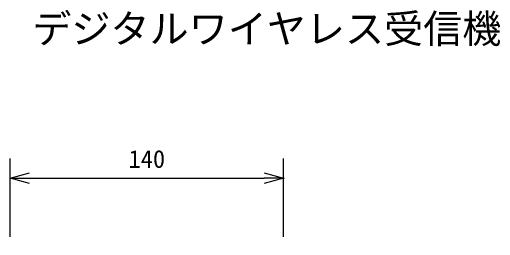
# Model space of a CAD drawing. Units: millimetres, scale not verified. Extents: x -62 to 63, y -56 to 57.
# Drawn here: x -37.8 to 12.4, y 32.7 to 56.8 of the extents above; entities that cross this region are included whole.
import ezdxf
from ezdxf.enums import TextEntityAlignment as Align

# ---------------------------------------------------------------- set-up
doc = ezdxf.new("R2010")
doc.units = ezdxf.units.MM
doc.header["$LTSCALE"] = 0.125
doc.header["$PDMODE"] = 32
doc.header["$PDSIZE"] = 0.0625
doc.layers.add('0-0_0', color=7, linetype='Continuous', lineweight=25)
doc.layers.add('0-6_SUNPO', color=7, linetype='Continuous', lineweight=25)
doc.layers.add('0-1_DEFPOINTS', color=7, linetype='Continuous')
doc.layers.add('0-3_MOJI1', color=7, linetype='Continuous')
doc.styles.add('ＭＳ ゴシック', font='')
doc.styles.get('ＭＳ ゴシック').set_extended_font_data('MS Gothic')

# ---------------------------------------------------------------- blocks, each defined once
blk = doc.blocks.new('_OPEN30')
at = {"layer": '0-0_0'}
blk.add_line((0, 0), (-1, 0), dxfattribs=at)
blk.add_lwpolyline([(-1, 0.26795), (0, 0), (-1, -0.26795)], dxfattribs=at)
blk = doc.blocks.new('D6')
at = {"layer": '0-1_DEFPOINTS'}
for p in [(-9.1834, 38.5539), (-37.1799, 30.5539), (-9.1834, 30.5539)]:
    blk.add_point(p, dxfattribs=at)
at = {"layer": '0-6_SUNPO'}
for p, q in [((-37.1799, 32.5539), (-37.1799, 40.5539)), ((-9.1834, 32.5539), (-9.1834, 40.5539)), ((-35.1799, 38.5539), (-11.1834, 38.5539))]:
    blk.add_line(p, q, dxfattribs=at)
at = {"layer": '0-6_SUNPO', "xscale": 2, "yscale": 2, "rotation": 180}
blk.add_blockref('_OPEN30', (-37.1799, 38.5539), dxfattribs=at)
at = {"layer": '0-6_SUNPO', "xscale": 2, "yscale": 2}
blk.add_blockref('_OPEN30', (-9.1834, 38.5539), dxfattribs=at)
at = {"layer": '0-6_SUNPO', "style": 'ＭＳ ゴシック'}
blk.add_text('140', height=1.833, dxfattribs=at).set_placement((-25.0566, 39.0539), align=Align.BOTTOM_LEFT)

msp = doc.modelspace()

# ---------------------------------------------------------------- block references
at = {"layer": '0-6_SUNPO'}
msp.add_blockref('D6', (-0.5899, 0.9884), dxfattribs=at)

# ---------------------------------------------------------------- texts
at = {"layer": '0-3_MOJI1', "style": 'ＭＳ ゴシック'}
msp.add_text('デジタルワイヤレス受信機', height=2.933, dxfattribs=at).set_placement((-35.4992, 52.5097), align=Align.BOTTOM_LEFT)

doc.saveas('drawing.dxf')
